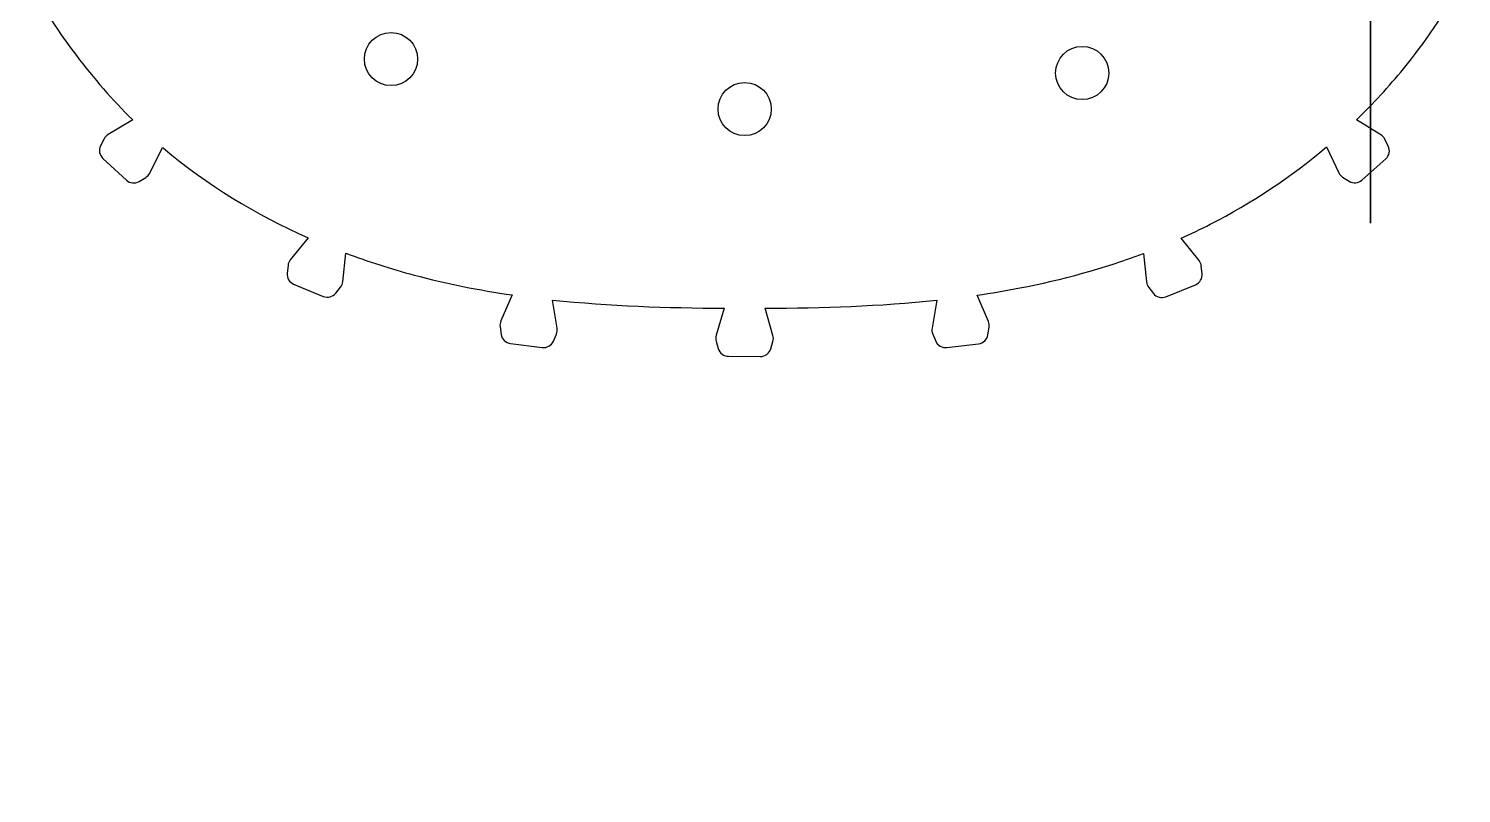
# Model space of a CAD drawing. Header units: millimetres. Extents: x -175 to 311, y -106 to 104.
# Drawn here: x -155.8 to -21, y -75.3 to -3.4 of the extents above; entities that cross this region are included whole.
import ezdxf

# ---------------------------------------------------------------- set-up
doc = ezdxf.new("R2010")
doc.units = ezdxf.units.MM
doc.header["$MEASUREMENT"] = 0
doc.layers.add('Layer 1', color=7, linetype='Continuous')

msp = doc.modelspace()

# ---------------------------------------------------------------- linework, layer by layer
at = {"layer": 'Layer 1', "lineweight": 25}
for points, knots in [([(-29.5919, 7.4976), (-29.5919, 8.8783), (-30.7112, 9.9975), (-32.0919, 9.9975), (-32.0919, 9.9975), (-33.4726, 9.9976), (-34.5919, 8.8783), (-34.5919, 7.4976), (-34.5919, 7.4976), (-34.5919, 6.1169), (-33.4726, 4.9976), (-32.0919, 4.9976), (-32.0919, 4.9976), (-30.7112, 4.9976), (-29.5919, 6.1168), (-29.5919, 7.4975), (-29.5919, 48.9185), (-29.5919, -75.3444), (-29.5919, 7.4976)], [0, 0, 0, 0, 0.2, 0.2, 0.2, 0.2, 0.4, 0.4, 0.4, 0.4, 0.6, 0.6, 0.6, 0.6, 1, 1, 1, 1.0001, 1.0001, 1.0001, 1.0001]), ([(-30.8911, -11.9426), (-29.3257, -10.4281), (-27.8502, -8.8247), (-26.4787, -7.1421), (-26.4787, -7.1421), (-24.4447, -4.6466), (-22.6394, -1.9767), (-21.0331, 0.8158)], [0, 0, 0, 0, 0.33333333, 0.33333333, 0.33333333, 0.33333333, 1, 1, 1, 1]), ([(-119.1976, -6.2303), (-119.1976, -4.8495), (-120.3169, -3.7302), (-121.6976, -3.7302), (-121.6976, -3.7302), (-123.0783, -3.7302), (-124.1976, -4.8495), (-124.1976, -6.2302), (-124.1976, -6.2302), (-124.1976, -7.611), (-123.0784, -8.7303), (-121.6976, -8.7303), (-121.6976, -8.7303), (-120.3169, -8.7303), (-119.1976, -7.611), (-119.1976, -6.2303)], [0, 0, 0, 0, 0.2, 0.2, 0.2, 0.2, 0.4, 0.4, 0.4, 0.4, 0.6, 0.6, 0.6, 0.6, 1, 1, 1, 1]), ([(-54.1929, -7.5453), (-54.1929, -6.1646), (-55.3122, -5.0453), (-56.6929, -5.0453), (-56.6929, -5.0453), (-58.0736, -5.0453), (-59.1929, -6.1646), (-59.1929, -7.5453), (-59.1929, -7.5453), (-59.1929, -8.926), (-58.0736, -10.0452), (-56.6929, -10.0453), (-56.6929, -10.0453), (-55.3122, -10.0453), (-54.1929, -8.926), (-54.1929, -7.5453)], [0, 0, 0, 0, 0.2, 0.2, 0.2, 0.2, 0.4, 0.4, 0.4, 0.4, 0.6, 0.6, 0.6, 0.6, 1, 1, 1, 1]), ([(-85.9379, -10.9388), (-85.9379, -9.5581), (-87.0572, -8.4389), (-88.4379, -8.4389), (-88.4379, -8.4389), (-89.8186, -8.4388), (-90.9379, -9.5581), (-90.9379, -10.9388), (-90.9379, -10.9388), (-90.9379, -12.3195), (-89.8186, -13.4388), (-88.4379, -13.4388), (-88.4379, -13.4388), (-87.0572, -13.4388), (-85.9379, -12.3195), (-85.9379, -10.9388)], [0, 0, 0, 0, 0.2, 0.2, 0.2, 0.2, 0.4, 0.4, 0.4, 0.4, 0.6, 0.6, 0.6, 0.6, 1, 1, 1, 1]), ([(-143.1832, -14.5469), (-143.152, -14.5735), (-143.1208, -14.6), (-143.0896, -14.6265), (-143.0896, -14.6265), (-139.0264, -18.0751), (-134.399, -20.8745), (-129.4881, -23.0556)], [0, 0, 0, 0, 0.33333333, 0.33333333, 0.33333333, 0.33333333, 1, 1, 1, 1]), ([(-47.3788, -23.0828), (-46.4571, -22.6705), (-45.5454, -22.2347), (-44.6452, -21.7745), (-44.6452, -21.7745), (-40.7518, -19.7838), (-37.0734, -17.3351), (-33.7247, -14.5051)], [0, 0, 0, 0, 0.33333333, 0.33333333, 0.33333333, 0.33333333, 1, 1, 1, 1]), ([(-125.9501, -24.5034), (-123.8406, -25.2959), (-121.6929, -25.9809), (-119.5278, -26.5607), (-119.5278, -26.5607), (-116.4807, -27.3766), (-113.3991, -27.9841), (-110.2939, -28.4349)], [0, 0, 0, 0, 0.33333333, 0.33333333, 0.33333333, 0.33333333, 1, 1, 1, 1]), ([(-66.575, -28.4526), (-65.2304, -28.2576), (-63.8896, -28.033), (-62.5534, -27.7745), (-62.5534, -27.7745), (-58.6033, -27.0104), (-54.6931, -25.9504), (-50.9148, -24.5334)], [0, 0, 0, 0, 0.33333333, 0.33333333, 0.33333333, 0.33333333, 1, 1, 1, 1])]:
    msp.add_open_spline(points, degree=3, knots=knots, dxfattribs=at)
for points in [[(-155.7778, 0.8633), (-153.0523, -3.8203), (-149.8034, -8.186), (-145.9928, -11.9613)], [(-145.9928, -11.9613), (-145.9928, -11.9613), (-148.3016, -13.3359), (-148.3016, -13.3359)], [(-28.5944, -13.3649), (-28.5944, -13.3649), (-30.8911, -11.9426), (-30.8911, -11.9426)], [(-148.3016, -13.3359), (-148.4647, -13.433), (-148.5968, -13.5746), (-148.6825, -13.7441)], [(-28.2215, -13.778), (-28.3042, -13.6078), (-28.4335, -13.4646), (-28.5944, -13.3649)], [(-149.0098, -14.3917), (-149.2108, -14.7895), (-149.1243, -15.2724), (-148.7977, -15.5756)], [(-148.6825, -13.7441), (-148.6825, -13.7441), (-149.0098, -14.3917), (-149.0098, -14.3917)], [(-144.3913, -16.9676), (-144.3913, -16.9676), (-143.1832, -14.5469), (-143.1832, -14.5469)], [(-33.7247, -14.5051), (-33.7247, -14.5051), (-32.5683, -16.9268), (-32.5683, -16.9268)], [(-27.9049, -14.4296), (-27.9049, -14.4296), (-28.2215, -13.778), (-28.2215, -13.778)], [(-28.1367, -15.6112), (-27.8044, -15.3132), (-27.7098, -14.831), (-27.9049, -14.4296)], [(-148.7977, -15.5756), (-148.7977, -15.5756), (-146.5863, -17.6287), (-146.5863, -17.6287)], [(-30.3833, -17.6256), (-30.3833, -17.6256), (-28.1367, -15.6112), (-28.1367, -15.6112)], [(-145.3885, -17.7516), (-145.3885, -17.7516), (-144.7686, -17.3767), (-144.7686, -17.3767)], [(-144.7686, -17.3767), (-144.6067, -17.2788), (-144.4758, -17.1369), (-144.3913, -16.9676)], [(-32.5683, -16.9268), (-32.4865, -17.0982), (-32.3576, -17.2427), (-32.1966, -17.3435)], [(-32.1966, -17.3435), (-32.1966, -17.3435), (-31.5816, -17.7286), (-31.5816, -17.7286)], [(-146.5863, -17.6287), (-146.2592, -17.9324), (-145.7704, -17.9825), (-145.3885, -17.7516)], [(-31.5816, -17.7286), (-31.2039, -17.9652), (-30.7151, -17.9232), (-30.3833, -17.6256)], [(-129.4881, -23.0556), (-129.4881, -23.0556), (-131.1689, -25.1428), (-131.1689, -25.1428)], [(-45.7021, -25.1977), (-45.7021, -25.1977), (-47.3788, -23.0828), (-47.3788, -23.0828)], [(-131.1689, -25.1428), (-131.2879, -25.2906), (-131.3625, -25.4694), (-131.3837, -25.6581)], [(-126.2384, -27.1848), (-126.2384, -27.1848), (-125.9501, -24.5034), (-125.9501, -24.5034)], [(-50.9148, -24.5334), (-50.9148, -24.5334), (-50.6485, -27.2008), (-50.6485, -27.2008)], [(-45.4914, -25.7128), (-45.5115, -25.5246), (-45.5846, -25.346), (-45.7021, -25.1977)], [(-131.4649, -26.3792), (-131.5148, -26.8221), (-131.2655, -27.2446), (-130.8537, -27.415)], [(-131.3837, -25.6581), (-131.3837, -25.6581), (-131.4649, -26.3792), (-131.4649, -26.3792)], [(-46.0333, -27.4661), (-45.6196, -27.2985), (-45.3671, -26.877), (-45.4145, -26.4331)], [(-45.4145, -26.4331), (-45.4145, -26.4331), (-45.4914, -25.7128), (-45.4914, -25.7128)], [(-130.8537, -27.415), (-130.8537, -27.415), (-128.0656, -28.5691), (-128.0656, -28.5691)], [(-128.0656, -28.5691), (-127.6532, -28.7399), (-127.1776, -28.6166), (-126.9, -28.267)], [(-126.9, -28.267), (-126.9, -28.267), (-126.4495, -27.6997), (-126.4495, -27.6997)], [(-126.4495, -27.6997), (-126.3319, -27.5515), (-126.2586, -27.3729), (-126.2384, -27.1848)], [(-50.6485, -27.2008), (-50.6296, -27.3898), (-50.5574, -27.5694), (-50.4402, -27.7188)], [(-50.4402, -27.7188), (-50.4402, -27.7188), (-49.9922, -28.2897), (-49.9922, -28.2897)], [(-49.9922, -28.2897), (-49.7171, -28.6404), (-49.2431, -28.7666), (-48.83, -28.5992)], [(-48.83, -28.5992), (-48.83, -28.5992), (-46.0333, -27.4661), (-46.0333, -27.4661)], [(-110.2939, -28.4349), (-110.2939, -28.4349), (-111.3678, -30.8794), (-111.3678, -30.8794)], [(-106.4951, -28.9105), (-101.1516, -29.4785), (-95.7524, -29.6491), (-90.353, -29.6814)], [(-106.0753, -31.5639), (-106.0753, -31.5639), (-106.4951, -28.9105), (-106.4951, -28.9105)], [(-86.5167, -29.6837), (-81.1112, -29.6578), (-75.7168, -29.4929), (-70.3739, -28.9272)], [(-70.3739, -28.9272), (-70.3739, -28.9272), (-70.8138, -31.5599), (-70.8138, -31.5599)], [(-65.5154, -30.9223), (-65.5154, -30.9223), (-66.575, -28.4526), (-66.575, -28.4526)], [(-111.3678, -30.8794), (-111.4442, -31.0532), (-111.4695, -31.2452), (-111.4407, -31.4329)], [(-90.353, -29.6814), (-90.353, -29.6814), (-91.1127, -32.2262), (-91.1127, -32.2262)], [(-85.7762, -32.2519), (-85.7762, -32.2519), (-86.5167, -29.6837), (-86.5167, -29.6837)], [(-65.447, -31.4746), (-65.4171, -31.2877), (-65.4408, -31.0962), (-65.5154, -30.9223)], [(-111.4407, -31.4329), (-111.4407, -31.4329), (-111.3309, -32.1502), (-111.3309, -32.1502)], [(-111.3309, -32.1502), (-111.2635, -32.5908), (-110.9126, -32.9336), (-110.4705, -32.9907)], [(-106.4315, -32.7813), (-106.4315, -32.7813), (-106.1447, -32.1161), (-106.1447, -32.1161)], [(-106.1447, -32.1161), (-106.0698, -31.9423), (-106.0457, -31.7508), (-106.0753, -31.5639)], [(-91.1127, -32.2262), (-91.167, -32.4081), (-91.1684, -32.6017), (-91.1168, -32.7845)], [(-85.7769, -32.8085), (-85.724, -32.6267), (-85.7238, -32.4338), (-85.7762, -32.2519)], [(-70.8138, -31.5599), (-70.8451, -31.7471), (-70.8224, -31.9395), (-70.7484, -32.1143)], [(-70.7484, -32.1143), (-70.7484, -32.1143), (-70.4656, -32.7826), (-70.4656, -32.7826)], [(-66.4292, -33.0247), (-65.9861, -32.9713), (-65.632, -32.6307), (-65.5614, -32.1899)], [(-65.5614, -32.1899), (-65.5614, -32.1899), (-65.447, -31.4746), (-65.447, -31.4746)], [(-110.4705, -32.9907), (-110.4705, -32.9907), (-107.4779, -33.3772), (-107.4779, -33.3772)], [(-107.4779, -33.3772), (-107.0352, -33.4343), (-106.6082, -33.1912), (-106.4315, -32.7813)], [(-91.1168, -32.7845), (-91.1168, -32.7845), (-90.9192, -33.4827), (-90.9192, -33.4827)], [(-90.9192, -33.4827), (-90.7979, -33.9116), (-90.4073, -34.2084), (-89.9616, -34.2105)], [(-86.9442, -34.2245), (-86.4978, -34.2266), (-86.1041, -33.9326), (-85.9794, -33.504)], [(-85.9794, -33.504), (-85.9794, -33.504), (-85.7769, -32.8085), (-85.7769, -32.8085)], [(-70.4656, -32.7826), (-70.2919, -33.1931), (-69.8675, -33.4391), (-69.425, -33.3858)], [(-69.425, -33.3858), (-69.425, -33.3858), (-66.4292, -33.0247), (-66.4292, -33.0247)], [(-89.9616, -34.2105), (-89.9616, -34.2105), (-86.9442, -34.2245), (-86.9442, -34.2245)]]:
    msp.add_open_spline(points, degree=3, dxfattribs=at)

doc.saveas('drawing.dxf')
